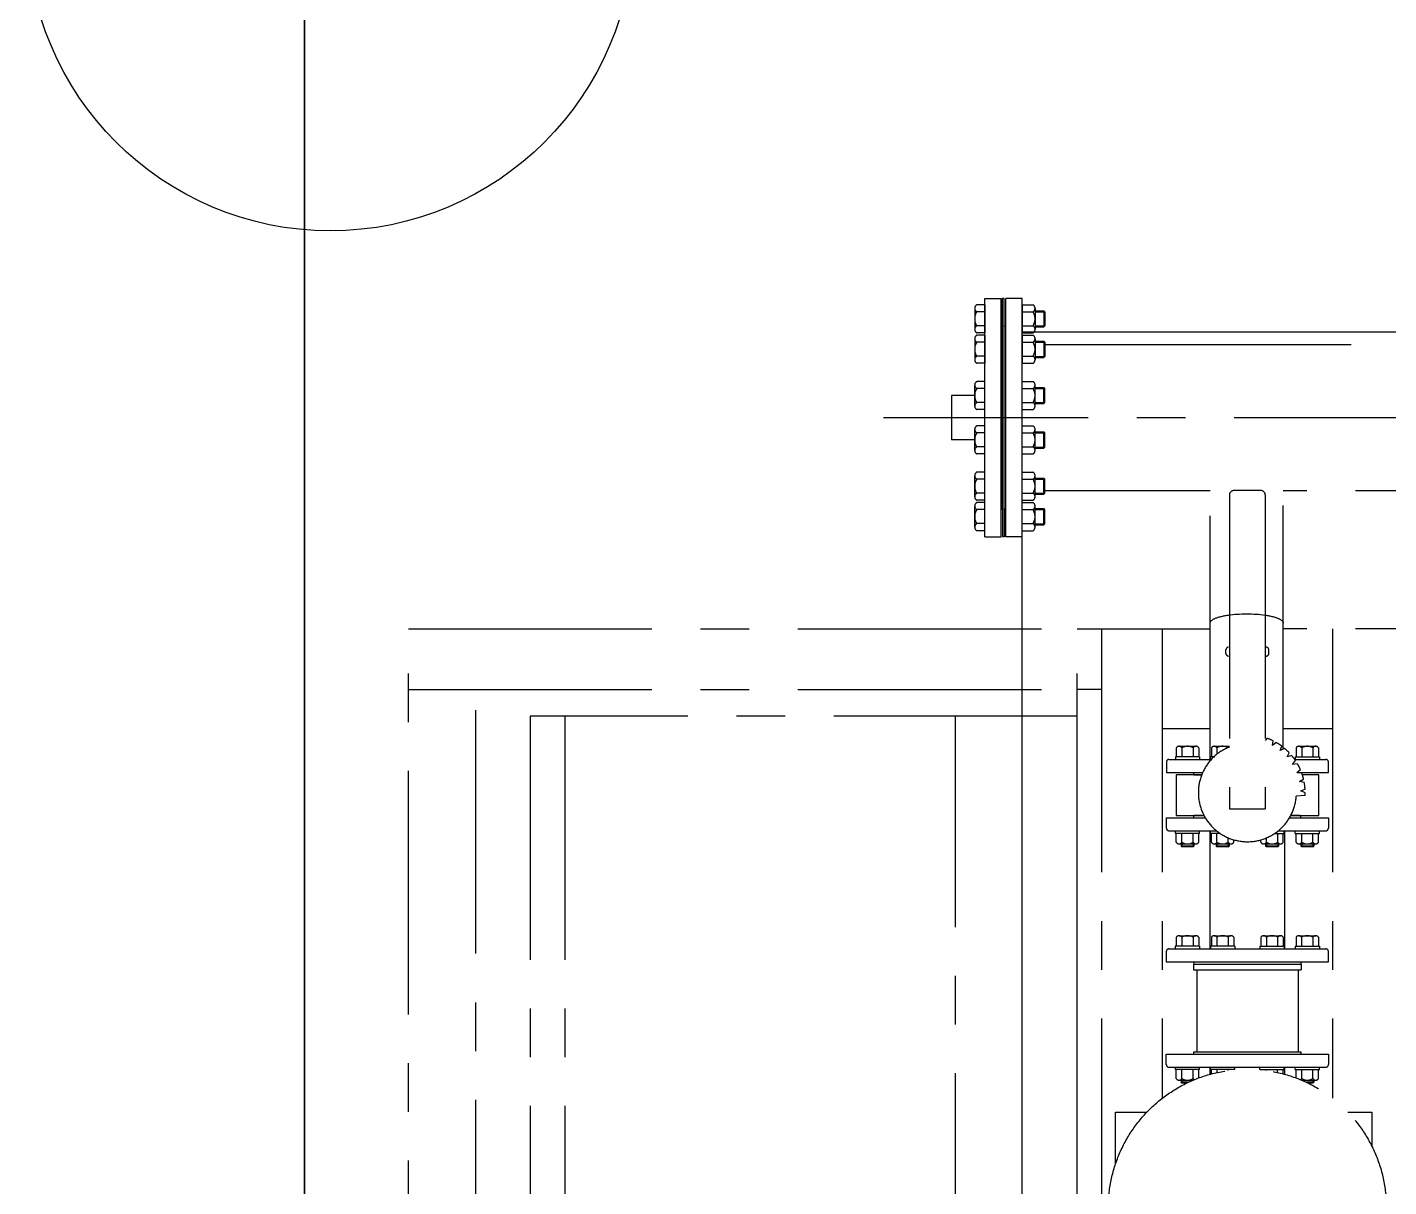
# Model space of a CAD drawing. Header units: millimetres. Extents: x 10462777 to 22643323, y 453826 to 1389191.
# Drawn here: x 11238409 to 11239808, y 624436 to 625627 of the extents above; entities that cross this region are included whole.
import ezdxf

# ---------------------------------------------------------------- set-up
doc = ezdxf.new("R2010")
doc.units = ezdxf.units.MM
doc.header["$LTSCALE"] = 200
doc.header["$MEASUREMENT"] = 0
doc.linetypes.add('CENTER', pattern=[2, 1.25, -0.25, 0.25, -0.25])
doc.layers.get('0').update_dxf_attribs({"linetype": 'CONTINUOUS'})
doc.layers.add('1', color=1, linetype='CENTER')

msp = doc.modelspace()

# ---------------------------------------------------------------- linework, layer by layer
at = {"color": 30, "lineweight": 35, "ltscale": 10}
msp.add_line((11238693.87952, 621927.84623), (11238693.87952, 632418.41586), dxfattribs=at)
at = {"color": 7}
for p, q in [((11241430.85063, 625313.93469), (11239430.85063, 625313.93469)), ((11239430.85063, 625313.93469), (11239430.85063, 623513.93469))]:
    msp.add_line(p, q, dxfattribs=at)
at = {"color": 0, "linetype": 'CENTER', "ltscale": 2}
msp.add_line((11241369.24425, 625300.93469), (11239454.45138, 625300.93469), dxfattribs=at)
at = {"color": 0, "linetype": 'CENTER'}
msp.add_line((11241498.90754, 625225.93469), (11239288.82466, 625225.93469), dxfattribs=at)
at = {"color": 0}
msp.add_circle((11238720.49257, 625729.17682), 311.3546, dxfattribs=at)
at = {"layer": '1', "color": 0}
for p, q in [((11239392.845, 625348.26337), (11239409.49537, 625348.26337)), ((11239392.845, 625103.606), (11239392.845, 625348.26337)), ((11239409.49537, 625103.606), (11239409.49537, 625348.26337)), ((11239412.82544, 625348.26337), (11239411.16041, 625348.26337)), ((11239411.16041, 625319.95774), (11239411.16041, 625348.26337)), ((11239412.82544, 625319.95774), (11239412.82544, 625348.26337)), ((11239431.14085, 625348.26337), (11239414.49048, 625348.26337)), ((11239414.49048, 625103.606), (11239414.49048, 625348.26337)), ((11239431.14085, 625103.606), (11239431.14085, 625348.26337)), ((11239382.43851, 625338.30166), (11239382.43851, 625316.6978)), ((11239392.845, 625341.9023), (11239384.51734, 625341.9023)), ((11239392.845, 625334.70102), (11239384.51734, 625334.70102)), ((11239392.845, 625341.9023), (11239392.845, 625313.09716)), ((11239392.845, 625341.9023), (11239392.845, 625313.09716)), ((11239431.14085, 625341.9023), (11239442.38232, 625341.9023)), ((11239431.14085, 625341.9023), (11239431.14085, 625313.09716)), ((11239431.14085, 625334.70102), (11239442.38232, 625334.70102)), ((11239444.46115, 625338.30166), (11239444.46115, 625316.6978)), ((11239444.46115, 625335.82492), (11239453.41073, 625335.82492)), ((11239444.46115, 625334.78427), (11239454.45138, 625334.78427)), ((11239453.41073, 625335.82492), (11239454.45138, 625334.78427)), ((11239453.41073, 625335.82492), (11239453.41073, 625319.17454)), ((11239454.45138, 625334.78427), (11239454.45138, 625320.21519)), ((11239392.845, 625320.29844), (11239384.51734, 625320.29844)), ((11239409.49537, 625319.95774), (11239411.16041, 625319.95774)), ((11239411.16041, 625131.91164), (11239411.16041, 625319.95774)), ((11239414.49048, 625319.95774), (11239412.82544, 625319.95774)), ((11239412.82544, 625131.91164), (11239412.82544, 625319.95774)), ((11239431.14085, 625320.29844), (11239442.38232, 625320.29844)), ((11239444.46115, 625320.21519), (11239454.45138, 625320.21519)), ((11239444.46115, 625319.17454), (11239453.41073, 625319.17454)), ((11239454.45138, 625320.21519), (11239453.41073, 625319.17454)), ((11239382.43851, 625307.05826), (11239382.43851, 625285.45441)), ((11239392.845, 625313.09716), (11239384.51734, 625313.09716)), ((11239392.845, 625310.65891), (11239384.51734, 625310.65891)), ((11239392.845, 625310.65891), (11239392.845, 625281.85376)), ((11239392.845, 625310.65891), (11239392.845, 625281.85376)), ((11239431.14085, 625313.09716), (11239442.38232, 625313.09716)), ((11239431.14085, 625310.65891), (11239442.38232, 625310.65891)), ((11239431.14085, 625310.65891), (11239431.14085, 625281.85376)), ((11239444.46115, 625307.05826), (11239444.46115, 625285.45441)), ((11239444.46115, 625304.58152), (11239453.41073, 625304.58152)), ((11239453.41073, 625304.58152), (11239454.45138, 625303.54087)), ((11239453.41073, 625304.58152), (11239453.41073, 625287.93115)), ((11239392.845, 625303.45762), (11239384.51734, 625303.45762)), ((11239431.14085, 625303.45762), (11239442.38232, 625303.45762)), ((11239444.46115, 625303.54087), (11239454.45138, 625303.54087)), ((11239454.45138, 625303.54087), (11239454.45138, 625288.9718)), ((11239392.845, 625289.05505), (11239384.51734, 625289.05505)), ((11239392.845, 625281.85376), (11239384.51734, 625281.85376)), ((11239431.14085, 625289.05505), (11239442.38232, 625289.05505)), ((11239431.14085, 625281.85376), (11239442.38232, 625281.85376)), ((11239444.46115, 625288.9718), (11239454.45138, 625288.9718)), ((11239444.46115, 625287.93115), (11239453.41073, 625287.93115)), ((11239454.45138, 625288.9718), (11239453.41073, 625287.93115)), ((11239392.845, 625263.11153), (11239384.51734, 625263.11153)), ((11239392.845, 625234.30639), (11239392.845, 625263.11153)), ((11239392.845, 625234.30639), (11239392.845, 625263.11153)), ((11239431.14085, 625263.11153), (11239442.38232, 625263.11153)), ((11239431.14085, 625234.30639), (11239431.14085, 625263.11153)), ((11239382.43851, 625248.70896), (11239358.57598, 625248.70896)), ((11239358.57598, 625248.70896), (11239358.57598, 625203.16042)), ((11239382.43851, 625237.90703), (11239382.43851, 625259.51089)), ((11239392.845, 625255.91025), (11239384.51734, 625255.91025)), ((11239431.14085, 625255.91025), (11239442.38232, 625255.91025)), ((11239444.46115, 625237.90703), (11239444.46115, 625259.51089)), ((11239444.46115, 625257.03415), (11239453.41073, 625257.03415)), ((11239444.46115, 625255.9935), (11239454.45138, 625255.9935)), ((11239454.45138, 625255.9935), (11239453.41073, 625257.03415)), ((11239453.41073, 625240.38377), (11239453.41073, 625257.03415)), ((11239454.45138, 625241.42442), (11239454.45138, 625255.9935)), ((11239392.845, 625241.50767), (11239384.51734, 625241.50767)), ((11239392.845, 625234.30639), (11239384.51734, 625234.30639)), ((11239431.14085, 625241.50767), (11239442.38232, 625241.50767)), ((11239431.14085, 625234.30639), (11239442.38232, 625234.30639)), ((11239444.46115, 625241.42442), (11239454.45138, 625241.42442)), ((11239444.46115, 625240.38377), (11239453.41073, 625240.38377)), ((11239453.41073, 625240.38377), (11239454.45138, 625241.42442)), ((11239382.43851, 625192.35849), (11239382.43851, 625213.96234)), ((11239392.845, 625217.56299), (11239384.51734, 625217.56299)), ((11239392.845, 625210.3617), (11239384.51734, 625210.3617)), ((11239392.845, 625188.75784), (11239392.845, 625217.56299)), ((11239392.845, 625188.75784), (11239392.845, 625217.56299)), ((11239431.14085, 625217.56299), (11239442.38232, 625217.56299)), ((11239431.14085, 625188.75784), (11239431.14085, 625217.56299)), ((11239431.14085, 625210.3617), (11239442.38232, 625210.3617)), ((11239444.46115, 625192.35849), (11239444.46115, 625213.96234)), ((11239444.46115, 625211.4856), (11239453.41073, 625211.4856)), ((11239444.46115, 625210.44495), (11239454.45138, 625210.44495)), ((11239454.45138, 625210.44495), (11239453.41073, 625211.4856)), ((11239453.41073, 625194.83523), (11239453.41073, 625211.4856)), ((11239454.45138, 625195.87588), (11239454.45138, 625210.44495)), ((11239382.43851, 625203.16042), (11239358.57598, 625203.16042)), ((11239392.845, 625195.95913), (11239384.51734, 625195.95913)), ((11239431.14085, 625195.95913), (11239442.38232, 625195.95913)), ((11239444.46115, 625195.87588), (11239454.45138, 625195.87588)), ((11239444.46115, 625194.83523), (11239453.41073, 625194.83523)), ((11239453.41073, 625194.83523), (11239454.45138, 625195.87588)), ((11239392.845, 625188.75784), (11239384.51734, 625188.75784)), ((11239431.14085, 625188.75784), (11239442.38232, 625188.75784)), ((11239382.43851, 625144.81111), (11239382.43851, 625166.41497)), ((11239392.845, 625170.01561), (11239384.51734, 625170.01561)), ((11239392.845, 625141.21047), (11239392.845, 625170.01561)), ((11239392.845, 625141.21047), (11239392.845, 625170.01561)), ((11239431.14085, 625170.01561), (11239442.38232, 625170.01561)), ((11239431.14085, 625141.21047), (11239431.14085, 625170.01561)), ((11239444.46115, 625144.81111), (11239444.46115, 625166.41497)), ((11239392.845, 625162.81433), (11239384.51734, 625162.81433)), ((11239431.14085, 625162.81433), (11239442.38232, 625162.81433)), ((11239444.46115, 625163.93823), (11239453.41073, 625163.93823)), ((11239444.46115, 625162.89758), (11239454.45138, 625162.89758)), ((11239454.45138, 625162.89758), (11239453.41073, 625163.93823)), ((11239453.41073, 625147.28785), (11239453.41073, 625163.93823)), ((11239454.45138, 625148.3285), (11239454.45138, 625162.89758)), ((11239617.83015, 625150.93469), (11239454.45138, 625150.93469)), ((11239624.24355, 625150.93469), (11239617.83014, 625150.93469)), ((11239624.24355, 624875.08022), (11239624.24355, 625150.93469)), ((11239676.39846, 625151.21354), (11239648.76361, 625151.21354)), ((11240123.75474, 625150.93469), (11239699.46671, 625150.93469)), ((11239699.46671, 624885.78182), (11239699.46671, 625150.93469)), ((11239392.845, 625148.41175), (11239384.51734, 625148.41175)), ((11239392.845, 625141.21047), (11239384.51734, 625141.21047)), ((11239392.845, 625138.77222), (11239384.51734, 625138.77222)), ((11239392.845, 625109.96707), (11239392.845, 625138.77222)), ((11239392.845, 625109.96707), (11239392.845, 625138.77222)), ((11239431.14085, 625148.41175), (11239442.38232, 625148.41175)), ((11239431.14085, 625141.21047), (11239442.38232, 625141.21047)), ((11239431.14085, 625109.96707), (11239431.14085, 625138.77222)), ((11239431.14085, 625138.77222), (11239442.38232, 625138.77222)), ((11239444.46115, 625148.3285), (11239454.45138, 625148.3285)), ((11239444.46115, 625147.28785), (11239453.41073, 625147.28785)), ((11239453.41073, 625147.28785), (11239454.45138, 625148.3285)), ((11239644.18476, 625146.63469), (11239644.18476, 624824.46309)), ((11239680.97731, 625146.63469), (11239680.97731, 624824.46309)), ((11239382.43851, 625113.56772), (11239382.43851, 625135.17158)), ((11239392.845, 625131.57093), (11239384.51734, 625131.57093)), ((11239409.49537, 625131.91164), (11239411.16041, 625131.91164)), ((11239411.16041, 625131.91164), (11239411.16041, 625103.606)), ((11239414.49048, 625131.91164), (11239412.82544, 625131.91164)), ((11239412.82544, 625131.91164), (11239412.82544, 625103.606)), ((11239431.14085, 625131.57093), (11239442.38232, 625131.57093)), ((11239444.46115, 625113.56772), (11239444.46115, 625135.17158)), ((11239444.46115, 625132.69483), (11239453.41073, 625132.69483)), ((11239444.46115, 625131.65418), (11239454.45138, 625131.65418)), ((11239453.41073, 625116.04446), (11239453.41073, 625132.69483)), ((11239454.45138, 625131.65418), (11239453.41073, 625132.69483)), ((11239454.45138, 625117.08511), (11239454.45138, 625131.65418)), ((11239392.845, 625117.16836), (11239384.51734, 625117.16836)), ((11239392.845, 625109.96707), (11239384.51734, 625109.96707)), ((11239431.14085, 625117.16836), (11239442.38232, 625117.16836)), ((11239431.14085, 625109.96707), (11239442.38232, 625109.96707)), ((11239444.46115, 625117.08511), (11239454.45138, 625117.08511)), ((11239444.46115, 625116.04446), (11239453.41073, 625116.04446)), ((11239453.41073, 625116.04446), (11239454.45138, 625117.08511)), ((11239392.845, 625103.606), (11239409.49537, 625103.606)), ((11239412.82544, 625103.606), (11239411.16041, 625103.606)), ((11239431.14085, 625103.606), (11239414.49048, 625103.606)), ((11238800.92424, 625009.15488), (11239624.24355, 625009.15488)), ((11238800.92424, 623813.20133), (11238800.92424, 625009.15488)), ((11239487.75212, 625009.15488), (11239624.24355, 625009.15488)), ((11239487.75212, 623813.20133), (11239487.75212, 625009.15488)), ((11239512.72768, 625009.15488), (11239512.72768, 623813.20133)), ((11239575.16658, 625009.15488), (11239575.16658, 624527.13738)), ((11240123.75474, 625009.15488), (11239699.46671, 625009.15488)), ((11239749.99549, 625009.15488), (11239749.99549, 624527.13738)), ((11239640.52168, 624983.92384), (11239640.52168, 624987.58692)), ((11239681.89308, 624990.33423), (11239680.97731, 624990.33423)), ((11239684.64039, 624983.92384), (11239684.64039, 624987.58692)), ((11239681.89308, 624981.17652), (11239680.97731, 624981.17652)), ((11238800.92424, 624946.71599), (11239487.75212, 624946.71599)), ((11238870.10862, 623875.64022), (11238870.10862, 624946.71599)), ((11239512.72768, 624946.71599), (11239487.75212, 624946.71599)), ((11238925.80204, 624919.38816), (11238925.80204, 623902.96805)), ((11239487.75212, 624919.38816), (11238925.80204, 624919.38816)), ((11238961.29362, 624919.38816), (11238961.29362, 623902.96805)), ((11239362.87432, 623902.96805), (11239362.87432, 624919.38816)), ((11239487.75212, 624050.19897), (11239487.75212, 624919.38816)), ((11239575.16658, 624906.71599), (11239624.24355, 624906.71599)), ((11239699.46671, 624906.71599), (11239749.99549, 624906.71599)), ((11239589.54791, 624886.90276), (11239589.54791, 624877.74428)), ((11239592.43051, 624888.56702), (11239609.72608, 624888.56702)), ((11239595.3131, 624886.90276), (11239595.3131, 624877.74428)), ((11239606.84348, 624886.90276), (11239606.84348, 624877.74428)), ((11239612.60868, 624886.90276), (11239612.60868, 624877.74428)), ((11239625.59238, 624886.90276), (11239625.59238, 624877.74428)), ((11239628.47497, 624888.56702), (11239644.18476, 624888.56702)), ((11239631.35757, 624886.90276), (11239631.35757, 624880.4687)), ((11239682.89993, 624896.77267), (11239680.97731, 624894.68155)), ((11239688.3166, 624889.36151), (11239689.00436, 624894.15575)), ((11239692.28528, 624892.39622), (11239688.3166, 624889.36151)), ((11239696.33272, 624884.15705), (11239697.84254, 624888.75903)), ((11239700.76807, 624886.4565), (11239696.33272, 624884.15705)), ((11239699.56969, 624886.90276), (11239699.56969, 624885.83521)), ((11239712.61142, 624886.90276), (11239712.61142, 624877.74428)), ((11239715.49401, 624888.56702), (11239732.78959, 624888.56702)), ((11239729.90699, 624886.90276), (11239729.90699, 624877.74428)), ((11239735.67219, 624886.90276), (11239735.67219, 624877.74428)), ((11239579.35818, 624872.38016), (11239579.35818, 624861.75992)), ((11239582.05824, 624875.08022), (11239625.54331, 624875.08022)), ((11239588.59051, 624877.74428), (11239588.59051, 624875.08022)), ((11239613.56607, 624877.74428), (11239588.59051, 624877.74428)), ((11239613.56607, 624877.74428), (11239613.56607, 624875.08022)), ((11239628.18874, 624877.74428), (11239624.63498, 624877.74428)), ((11239624.63498, 624877.74428), (11239624.63498, 624875.08022)), ((11239703.32331, 624877.63967), (11239705.60932, 624881.90956)), ((11239708.09057, 624879.134), (11239703.32331, 624877.63967)), ((11239709.07597, 624870.00741), (11239712.0687, 624873.81546)), ((11239714.03029, 624870.6512), (11239709.07597, 624870.00741)), ((11239711.20498, 624875.08022), (11239743.16185, 624875.08022)), ((11239711.65402, 624877.74428), (11239736.62958, 624877.74428)), ((11239711.65402, 624877.74428), (11239711.65402, 624875.08022)), ((11239736.62958, 624877.74428), (11239736.62958, 624875.08022)), ((11239745.86191, 624861.75992), (11239745.86191, 624872.38016)), ((11239579.35818, 624861.75992), (11239616.715, 624861.75992)), ((11239607.66382, 624861.75992), (11239616.715, 624861.75992)), ((11239607.66382, 624859.26237), (11239607.66382, 624861.75992)), ((11239615.66176, 624859.26237), (11239607.66382, 624859.26237)), ((11239607.66382, 624859.26237), (11239615.66176, 624859.26237)), ((11239608.49634, 624859.26237), (11239615.66176, 624859.26237)), ((11239713.4159, 624861.49215), (11239717.02443, 624864.72267)), ((11239718.40675, 624861.26586), (11239713.4159, 624861.49215)), ((11239713.715, 624861.75992), (11239745.86191, 624861.75992)), ((11239713.715, 624861.75992), (11239717.55628, 624861.75992)), ((11239716.21124, 624852.35264), (11239720.32592, 624854.90747)), ((11239721.08697, 624851.26313), (11239716.21124, 624852.35264)), ((11239717.37705, 624842.86658), (11239721.87287, 624844.66808)), ((11239721.98952, 624840.94696), (11239717.37705, 624842.86658)), ((11239721.92395, 624838.15649), (11239712.82349, 624837.40171)), ((11239579.35818, 624804.51864), (11239579.35818, 624815.13888)), ((11239579.35818, 624815.13888), (11239616.715, 624815.13888)), ((11239607.6348, 624817.63644), (11239615.66176, 624817.63644)), ((11239615.66176, 624817.63644), (11239607.66382, 624817.63644)), ((11239607.66382, 624817.63644), (11239617.93249, 624817.63644)), ((11239607.66382, 624815.13888), (11239607.66382, 624817.63644)), ((11239607.66382, 624815.13888), (11239619.32811, 624815.13888)), ((11239615.66176, 624817.63644), (11239608.49634, 624817.63644)), ((11239644.18476, 624824.46309), (11239680.97731, 624824.46309)), ((11239705.83396, 624815.13888), (11239717.55628, 624815.13888)), ((11239716.72376, 624817.63644), (11239707.22958, 624817.63644)), ((11239708.44707, 624815.13888), (11239745.86191, 624815.13888)), ((11239709.50031, 624817.63644), (11239717.55628, 624817.63644)), ((11239709.50031, 624817.63644), (11239717.52726, 624817.63644)), ((11239716.72376, 624817.63644), (11239709.50031, 624817.63644)), ((11239717.55628, 624815.13888), (11239717.55628, 624817.63644)), ((11239745.86191, 624815.13888), (11239745.86191, 624804.51864)), ((11239582.05824, 624801.81858), (11239630.86601, 624801.81858)), ((11239588.59051, 624799.15452), (11239588.59051, 624801.81858)), ((11239613.56607, 624799.15452), (11239613.56607, 624801.81858)), ((11239624.24355, 624680.59992), (11239624.24355, 624801.81858)), ((11239624.63498, 624799.15452), (11239624.63498, 624801.81858)), ((11239694.29606, 624801.81858), (11239743.16185, 624801.81858)), ((11239700.45312, 624799.15452), (11239700.45312, 624801.81858)), ((11239700.91852, 624680.59992), (11239700.91852, 624801.81858)), ((11239711.65402, 624799.15452), (11239711.65402, 624801.81858)), ((11239736.62958, 624799.15452), (11239736.62958, 624801.81858)), ((11239613.56607, 624799.15452), (11239588.59051, 624799.15452)), ((11239589.54791, 624789.99605), (11239589.54791, 624799.15452)), ((11239592.43051, 624788.33178), (11239609.72608, 624788.33178)), ((11239594.41814, 624788.33178), (11239594.41814, 624786.14746)), ((11239595.3131, 624789.99605), (11239595.3131, 624799.15452)), ((11239595.31934, 624788.33178), (11239595.31934, 624785.24626)), ((11239606.83724, 624788.33178), (11239606.83724, 624785.24626)), ((11239606.84348, 624789.99605), (11239606.84348, 624799.15452)), ((11239607.73844, 624788.33178), (11239607.73844, 624786.14746)), ((11239612.60868, 624789.99605), (11239612.60868, 624799.15452)), ((11239634.46938, 624799.15452), (11239624.63498, 624799.15452)), ((11239625.59238, 624789.99605), (11239625.59238, 624799.15452)), ((11239628.47497, 624788.33178), (11239645.77055, 624788.33178)), ((11239630.46261, 624788.33178), (11239630.46261, 624786.14746)), ((11239631.35757, 624789.99605), (11239631.35757, 624799.15452)), ((11239631.36381, 624788.33178), (11239631.36381, 624785.24626)), ((11239642.88171, 624788.33178), (11239642.88171, 624785.24626)), ((11239643.78291, 624788.33178), (11239643.78291, 624786.14746)), ((11239676.43495, 624789.99605), (11239676.43495, 624792.52236)), ((11239679.31755, 624788.33178), (11239696.61312, 624788.33178)), ((11239681.30519, 624788.33178), (11239681.30519, 624786.14746)), ((11239682.20639, 624788.33178), (11239682.20639, 624785.24626)), ((11239690.69269, 624799.15452), (11239700.45312, 624799.15452)), ((11239693.72428, 624788.33178), (11239693.72428, 624785.24626)), ((11239693.73053, 624789.99605), (11239693.73053, 624799.15452)), ((11239694.62548, 624788.33178), (11239694.62548, 624786.14746)), ((11239699.49572, 624789.99605), (11239699.49572, 624799.15452)), ((11239711.65402, 624799.15452), (11239736.62958, 624799.15452)), ((11239712.61142, 624789.99605), (11239712.61142, 624799.15452)), ((11239715.49401, 624788.33178), (11239732.78959, 624788.33178)), ((11239717.48165, 624788.33178), (11239717.48165, 624786.14746)), ((11239718.37661, 624789.99605), (11239718.37661, 624799.15452)), ((11239718.38285, 624788.33178), (11239718.38285, 624785.24626)), ((11239729.90075, 624788.33178), (11239729.90075, 624785.24626)), ((11239729.90699, 624789.99605), (11239729.90699, 624799.15452)), ((11239730.80195, 624788.33178), (11239730.80195, 624786.14746)), ((11239735.67219, 624789.99605), (11239735.67219, 624799.15452)), ((11239595.31934, 624785.24626), (11239594.41814, 624786.14746)), ((11239607.73844, 624786.14746), (11239594.41814, 624786.14746)), ((11239606.83724, 624785.24626), (11239595.31934, 624785.24626)), ((11239606.83724, 624785.24626), (11239607.73844, 624786.14746)), ((11239631.36381, 624785.24626), (11239630.46261, 624786.14746)), ((11239643.78291, 624786.14746), (11239630.46261, 624786.14746)), ((11239642.88171, 624785.24626), (11239631.36381, 624785.24626)), ((11239642.88171, 624785.24626), (11239643.78291, 624786.14746)), ((11239682.20639, 624785.24626), (11239681.30519, 624786.14746)), ((11239694.62548, 624786.14746), (11239681.30519, 624786.14746)), ((11239693.72428, 624785.24626), (11239682.20639, 624785.24626)), ((11239693.72428, 624785.24626), (11239694.62548, 624786.14746)), ((11239730.80195, 624786.14746), (11239717.48165, 624786.14746)), ((11239718.38285, 624785.24626), (11239717.48165, 624786.14746)), ((11239729.90075, 624785.24626), (11239718.38285, 624785.24626)), ((11239729.90075, 624785.24626), (11239730.80195, 624786.14746)), ((11239589.5189, 624692.42246), (11239589.5189, 624683.26398)), ((11239592.40149, 624694.08672), (11239609.69707, 624694.08672)), ((11239595.28409, 624692.42246), (11239595.28409, 624683.26398)), ((11239606.81447, 624692.42246), (11239606.81447, 624683.26398)), ((11239612.57966, 624692.42246), (11239612.57966, 624683.26398)), ((11239624.24355, 624684.76447), (11239624.24355, 624693.92218)), ((11239625.56336, 624692.42246), (11239625.56336, 624683.26398)), ((11239628.44596, 624694.08672), (11239645.74153, 624694.08672)), ((11239631.32856, 624692.42246), (11239631.32856, 624683.26398)), ((11239642.85894, 624692.42246), (11239642.85894, 624683.26398)), ((11239648.62413, 624692.42246), (11239648.62413, 624683.26398)), ((11239676.40594, 624692.42246), (11239676.40594, 624683.26398)), ((11239679.28854, 624694.08672), (11239696.58411, 624694.08672)), ((11239682.17113, 624692.42246), (11239682.17113, 624683.26398)), ((11239693.70151, 624692.42246), (11239693.70151, 624683.26398)), ((11239699.46671, 624692.42246), (11239699.46671, 624683.26398)), ((11239712.58241, 624692.42246), (11239712.58241, 624683.26398)), ((11239715.465, 624694.08672), (11239732.76058, 624694.08672)), ((11239718.3476, 624692.42246), (11239718.3476, 624683.26398)), ((11239729.87798, 624692.42246), (11239729.87798, 624683.26398)), ((11239735.64317, 624692.42246), (11239735.64317, 624683.26398)), ((11239579.32917, 624677.89986), (11239579.32917, 624667.27962)), ((11239582.02923, 624680.59992), (11239743.13284, 624680.59992)), ((11239588.5615, 624683.26398), (11239588.5615, 624680.59992)), ((11239613.53706, 624683.26398), (11239588.5615, 624683.26398)), ((11239613.53706, 624683.26398), (11239613.53706, 624680.59992)), ((11239624.60597, 624683.26398), (11239624.60597, 624680.59992)), ((11239649.58153, 624683.26398), (11239624.60597, 624683.26398)), ((11239649.58153, 624683.26398), (11239649.58153, 624680.59992)), ((11239675.44854, 624683.26398), (11239675.44854, 624680.59992)), ((11239675.44854, 624683.26398), (11239700.4241, 624683.26398)), ((11239700.4241, 624683.26398), (11239700.4241, 624680.59992)), ((11239711.62501, 624683.26398), (11239736.60057, 624683.26398)), ((11239711.62501, 624683.26398), (11239711.62501, 624680.59992)), ((11239736.60057, 624683.26398), (11239736.60057, 624680.59992)), ((11239745.8329, 624667.27962), (11239745.8329, 624677.89986)), ((11239579.32917, 624667.27962), (11239745.8329, 624667.27962)), ((11239607.21854, 624664.78207), (11239607.21854, 624658.95444)), ((11239607.6348, 624664.78207), (11239607.21854, 624664.78207)), ((11239607.6348, 624667.27962), (11239717.52726, 624667.27962)), ((11239607.6348, 624667.27962), (11239607.6348, 624664.78207)), ((11239607.6348, 624664.78207), (11239717.52726, 624664.78207)), ((11239607.6348, 624664.78207), (11239717.52726, 624664.78207)), ((11239607.6348, 624664.78207), (11239717.52726, 624664.78207)), ((11239607.6348, 624664.78207), (11239717.52726, 624664.78207)), ((11239607.6348, 624664.78207), (11239717.52726, 624664.78207)), ((11239717.52726, 624667.27962), (11239717.52726, 624664.78207)), ((11239717.52726, 624664.78207), (11239717.94352, 624664.78207)), ((11239717.52726, 624664.78207), (11239717.94352, 624664.78207)), ((11239717.94352, 624664.78207), (11239717.94352, 624658.95444)), ((11239607.21854, 624658.95444), (11239717.94352, 624658.95444)), ((11239610.54862, 624658.95444), (11239610.54862, 624574.831)), ((11239714.61345, 624658.95444), (11239714.61345, 624574.831)), ((11239579.32917, 624561.71321), (11239579.32917, 624572.33345)), ((11239579.32917, 624572.33345), (11239745.8329, 624572.33345)), ((11239579.32917, 624572.33345), (11239745.8329, 624572.33345)), ((11239607.6348, 624574.831), (11239717.52726, 624574.831)), ((11239607.6348, 624574.831), (11239714.61345, 624574.831)), ((11239607.6348, 624572.33345), (11239607.6348, 624574.831)), ((11239717.52726, 624574.831), (11239717.52726, 624572.33345)), ((11239745.8329, 624572.33345), (11239745.8329, 624561.71321)), ((11239588.59051, 624556.59044), (11239588.59051, 624559.2545)), ((11239613.56607, 624556.59044), (11239588.59051, 624556.59044)), ((11239589.54791, 624547.43196), (11239589.54791, 624556.59044)), ((11239595.3131, 624547.43196), (11239595.3131, 624556.59044)), ((11239606.84348, 624547.43196), (11239606.84348, 624556.59044)), ((11239612.60868, 624547.97975), (11239612.60868, 624556.59044)), ((11239613.56607, 624556.59044), (11239613.56607, 624559.2545)), ((11239624.24355, 624551.76509), (11239624.24355, 624559.2545)), ((11239624.73797, 624556.59044), (11239624.73797, 624559.2545)), ((11239649.71353, 624556.59044), (11239624.73797, 624556.59044)), ((11239625.69536, 624552.16133), (11239625.69536, 624556.59044)), ((11239631.46055, 624553.57457), (11239631.46055, 624556.59044)), ((11239642.99094, 624555.65598), (11239642.99094, 624556.59044)), ((11239648.75613, 624556.33507), (11239648.75613, 624556.59044)), ((11239649.71353, 624556.59044), (11239649.71353, 624559.2545)), ((11239675.44854, 624556.59044), (11239675.44854, 624559.2545)), ((11239675.44854, 624556.59044), (11239700.4241, 624556.59044)), ((11239676.40594, 624556.33507), (11239676.40594, 624556.59044)), ((11239682.17113, 624555.65598), (11239682.17113, 624556.59044)), ((11239693.70151, 624553.57457), (11239693.70151, 624556.59044)), ((11239699.46671, 624552.16133), (11239699.46671, 624556.59044)), ((11239700.4241, 624556.59044), (11239700.4241, 624559.2545)), ((11239700.91852, 624551.76509), (11239700.91852, 624559.2545)), ((11239711.65402, 624556.59044), (11239711.65402, 624559.2545)), ((11239711.65402, 624556.59044), (11239736.62958, 624556.59044)), ((11239712.61142, 624547.95807), (11239712.61142, 624556.59044)), ((11239718.37661, 624547.43196), (11239718.37661, 624556.59044)), ((11239729.90699, 624547.43196), (11239729.90699, 624556.59044)), ((11239735.67219, 624547.43196), (11239735.67219, 624556.59044)), ((11239736.62958, 624556.59044), (11239736.62958, 624559.2545)), ((11239592.43051, 624545.76769), (11239607.04366, 624545.76769)), ((11239594.41814, 624545.76769), (11239594.41814, 624543.58337)), ((11239595.31934, 624542.68217), (11239594.41814, 624543.58337)), ((11239602.12776, 624543.58337), (11239594.41814, 624543.58337)), ((11239595.31934, 624545.76769), (11239595.31934, 624542.68217)), ((11239600.23468, 624542.68217), (11239595.31934, 624542.68217)), ((11239606.83724, 624545.76769), (11239606.83724, 624545.6804)), ((11239718.11841, 624545.76769), (11239732.78959, 624545.76769)), ((11239718.38285, 624545.76769), (11239718.38285, 624545.65579)), ((11239730.80195, 624543.58337), (11239723.03431, 624543.58337)), ((11239729.90075, 624542.68217), (11239724.92739, 624542.68217)), ((11239729.90075, 624545.76769), (11239729.90075, 624542.68217)), ((11239729.90075, 624542.68217), (11239730.80195, 624543.58337)), ((11239730.80195, 624545.76769), (11239730.80195, 624543.58337))]:
    msp.add_line(p, q, dxfattribs=at)
at = {"layer": '1', "ltscale": 0.8}
for p, q in [((11239718.37661, 624886.90276), (11239718.37661, 624877.74428)), ((11239642.88795, 624789.99605), (11239642.88795, 624794.58905)), ((11239648.65314, 624789.99605), (11239648.65314, 624792.54358)), ((11239682.20014, 624789.99605), (11239682.20014, 624794.5577)), ((11239580.91341, 624559.2545), (11239744.24866, 624559.2545))]:
    msp.add_line(p, q, dxfattribs=at)
at = {"layer": '1', "color": 0}
for points in [[(11239615.66176, 624859.26237), (11239589.31939, 624859.26237), (11239589.31939, 624817.63644), (11239617.93249, 624817.63644)], [(11239707.22958, 624817.63644), (11239735.84267, 624817.63644), (11239735.84267, 624859.26237), (11239719.09576, 624859.26237)]]:
    msp.add_lwpolyline(points, dxfattribs=at)
at = {"layer": '1', "ltscale": 0.8}
for points in [[(11239527.09608, 624459.43354), (11239527.09608, 624512.88254), (11239559.33772, 624512.88254)], [(11239765.82434, 624512.88254), (11239790.55635, 624512.88254), (11239790.55635, 624477.62651)]]:
    msp.add_lwpolyline(points, dxfattribs=at)
at = {"layer": '1', "color": 0}
msp.add_circle((11239662.58103, 624414.15491), 142.85071, dxfattribs=at)
for centre, radius, start, end in [((11239386.59618, 625338.30166), 4.15766, 120, 240), ((11239395.95092, 625327.49973), 13.51241, 147.79577248, 212.20422752), ((11239440.30349, 625338.30166), 4.15766, 300, 60), ((11239430.94874, 625327.49973), 13.51241, 327.79577248, 32.20422752), ((11239386.59618, 625316.6978), 4.15766, 120, 240), ((11239440.30349, 625316.6978), 4.15766, 300, 60), ((11239386.59618, 625307.05826), 4.15766, 120, 240), ((11239440.30349, 625307.05826), 4.15766, 300, 60), ((11239395.95092, 625296.25634), 13.51241, 147.79577248, 212.20422752), ((11239430.94874, 625296.25634), 13.51241, 327.79577248, 32.20422752), ((11239386.59618, 625285.45441), 4.15766, 120, 240), ((11239440.30349, 625285.45441), 4.15766, 300, 60), ((11239386.59618, 625259.51089), 4.15766, 120, 240), ((11239440.30349, 625259.51089), 4.15766, 300, 60), ((11239395.95092, 625248.70896), 13.51241, 147.79577248, 212.20422752), ((11239430.94874, 625248.70896), 13.51241, 327.79577248, 32.20422752), ((11239386.59618, 625237.90703), 4.15766, 120, 240), ((11239440.30349, 625237.90703), 4.15766, 300, 60), ((11239386.59618, 625213.96234), 4.15766, 120, 240), ((11239395.95092, 625203.16042), 13.51241, 147.79577248, 212.20422752), ((11239440.30349, 625213.96234), 4.15766, 300, 60), ((11239430.94874, 625203.16042), 13.51241, 327.79577248, 32.20422752), ((11239386.59618, 625192.35849), 4.15766, 120, 240), ((11239440.30349, 625192.35849), 4.15766, 300, 60), ((11239386.59618, 625166.41497), 4.15766, 120, 240), ((11239440.30349, 625166.41497), 4.15766, 300, 60), ((11239395.95092, 625155.61304), 13.51241, 147.79577248, 212.20422752), ((11239430.94874, 625155.61304), 13.51241, 327.79577248, 32.20422752), ((11239648.76361, 625146.63469), 4.57885, 90, 180), ((11239676.39846, 625146.63469), 4.57885, 0, 90), ((11239386.59618, 625144.81111), 4.15766, 120, 240), ((11239386.59618, 625135.17158), 4.15766, 120, 240), ((11239440.30349, 625144.81111), 4.15766, 300, 60), ((11239440.30349, 625135.17158), 4.15766, 300, 60), ((11239395.95092, 625124.36965), 13.51241, 147.79577248, 212.20422752), ((11239430.94874, 625124.36965), 13.51241, 327.79577248, 32.20422752), ((11239386.59618, 625113.56772), 4.15766, 120, 240), ((11239440.30349, 625113.56772), 4.15766, 300, 60), ((11239643.26899, 624987.58692), 2.74731, 90, 180), ((11239643.26899, 624983.92384), 2.74731, 180, 270), ((11239681.89308, 624987.58692), 2.74731, 0, 90), ((11239681.89308, 624983.92384), 2.74731, 270, 0), ((11239592.43051, 624885.23849), 3.32853, 30.00000006, 149.99999994), ((11239601.07829, 624877.74929), 10.81774, 57.79577253, 122.20422747), ((11239609.72608, 624885.23849), 3.32853, 30.00000006, 149.99999994), ((11239662.58103, 624840.94696), 50.36738, 111.42246719, 355.9637452), ((11239628.47497, 624885.23849), 3.32853, 30.00000006, 149.99999995), ((11239637.12276, 624877.74929), 10.81774, 60.20671617, 122.20422747), ((11239645.77055, 624885.23849), 3.32853, 118.45197837, 137.59894986), ((11239662.58103, 624840.94696), 59.40849, 63.59114607, 70.00000003), ((11239662.58103, 624840.94696), 59.40849, 53.59114611, 60), ((11239696.6871, 624885.23849), 3.32853, 30.00000006, 71.82941791), ((11239662.58103, 624840.94696), 59.40849, 43.59114605, 50.00000003), ((11239715.49401, 624885.23849), 3.32853, 30.00000006, 149.99999994), ((11239724.1418, 624877.74929), 10.81774, 57.79577253, 122.20422747), ((11239732.78959, 624885.23849), 3.32853, 30.00000006, 149.99999995), ((11239582.05824, 624872.38016), 2.70006, 90, 180), ((11239662.58103, 624840.94696), 59.40849, 33.59114602, 39.99999997), ((11239662.58103, 624840.94696), 59.40849, 23.59114616, 30.00000006), ((11239743.16185, 624872.38016), 2.70006, 0, 90), ((11239662.58103, 624840.94696), 59.40849, 13.59114604, 20.00000005), ((11239662.58103, 624840.94696), 59.40849, 3.59114609, 9.99999996), ((11239662.58103, 624840.94696), 59.40849, 357.30777864, 0), ((11239582.05824, 624804.51864), 2.70006, 180, 270), ((11239743.16185, 624804.51864), 2.70006, 270, 0), ((11239592.43051, 624791.66031), 3.32853, 210.00000006, 329.99999994), ((11239601.07829, 624799.14952), 10.81774, 237.79577253, 302.20422747), ((11239609.72608, 624791.66031), 3.32853, 210.00000006, 329.99999995), ((11239628.47497, 624791.66031), 3.32853, 210.00000006, 329.99999994), ((11239637.12276, 624799.14952), 10.81774, 237.79577253, 302.20422747), ((11239645.77055, 624791.66031), 3.32853, 210.00000006, 329.99999994), ((11239679.31755, 624791.66031), 3.32853, 210.00000006, 329.99999994), ((11239687.96534, 624799.14952), 10.81774, 237.79577253, 302.20422747), ((11239696.61312, 624791.66031), 3.32853, 210.00000006, 329.99999995), ((11239715.49401, 624791.66031), 3.32853, 210.00000006, 329.99999994), ((11239724.1418, 624799.14952), 10.81774, 237.79577253, 302.20422747), ((11239732.78959, 624791.66031), 3.32853, 210.00000006, 329.99999994), ((11239592.40149, 624690.75819), 3.32853, 30.00000005, 149.99999994), ((11239601.04928, 624683.26898), 10.81774, 57.79577253, 122.20422747), ((11239609.69707, 624690.75819), 3.32853, 30.00000006, 149.99999994), ((11239628.44596, 624690.75819), 3.32853, 30.00000005, 149.99999994), ((11239637.09375, 624683.26898), 10.81774, 57.79577253, 122.20422747), ((11239645.74153, 624690.75819), 3.32853, 30.00000005, 149.99999994), ((11239679.28854, 624690.75819), 3.32853, 30.00000005, 149.99999994), ((11239687.93632, 624683.26898), 10.81774, 57.79577253, 122.20422747), ((11239696.58411, 624690.75819), 3.32853, 30.00000006, 149.99999994), ((11239715.465, 624690.75819), 3.32853, 30.00000005, 149.99999994), ((11239724.11279, 624683.26898), 10.81774, 57.79577253, 122.20422747), ((11239732.76058, 624690.75819), 3.32853, 30.00000006, 149.99999994), ((11239582.02923, 624677.89986), 2.70006, 90, 180), ((11239743.13284, 624677.89986), 2.70006, 0, 90), ((11239582.02923, 624561.71321), 2.70006, 180, 245.59040623), ((11239743.13284, 624561.71321), 2.70006, 294.40959366, 359.99999999), ((11239592.43051, 624549.09623), 3.32853, 210.00000005, 329.99999994), ((11239601.07829, 624556.58543), 10.81774, 237.79577253, 302.20422747), ((11239609.72608, 624549.09623), 3.32853, 210.00000006, 240.42128728), ((11239715.49401, 624549.09623), 3.32853, 299.09346806, 329.99999994), ((11239724.1418, 624556.58543), 10.81774, 237.79577253, 302.20422747), ((11239732.78959, 624549.09623), 3.32853, 210.00000005, 329.99999994)]:
    msp.add_arc(centre, radius, start, end, dxfattribs=at)
at = {"layer": '1', "color": 0, "extrusion": (0, 0, -1)}
msp.add_ellipse((11239661.85513, 625015.10849), major_axis=(37.61158, 0), ratio=0.2512336336, start_param=3.1415926536, end_param=6.2831853072, dxfattribs=at)

doc.saveas('drawing.dxf')
